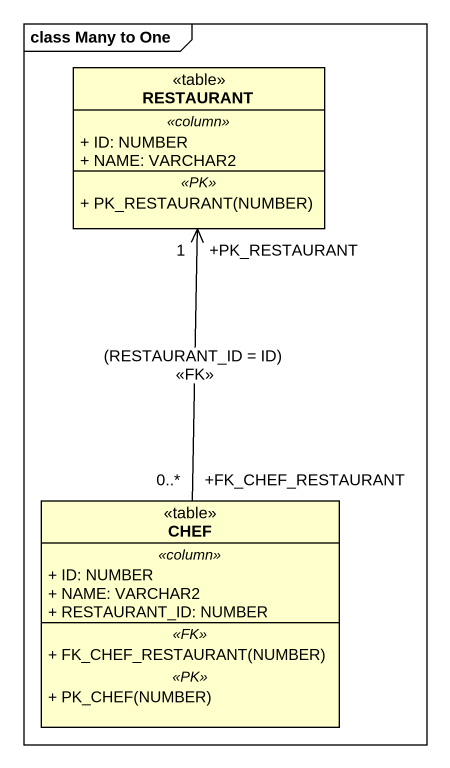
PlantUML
@startuml
mainframe class Many to One
hide circle
hide empty members
skinparam classAttributeIconSize 0
class RESTAURANT <<table>> {
  .. <<column>> ..
  + ID: NUMBER
  + NAME: VARCHAR2
  .. <<PK>> ..
  + PK_RESTAURANT(NUMBER)
}
class CHEF <<table>> {
  .. <<column>> ..
  + ID: NUMBER
  + NAME: VARCHAR2
  + RESTAURANT_ID: NUMBER
  .. <<FK>> ..
  + FK_CHEF_RESTAURANT(NUMBER)
  .. <<PK>> ..
  + PK_CHEF(NUMBER)
}
CHEF "+FK_CHEF_RESTAURANT\n0..*" -up-> "+PK_RESTAURANT\n1" RESTAURANT : (RESTAURANT_ID = ID)\n<<FK>>
@enduml
